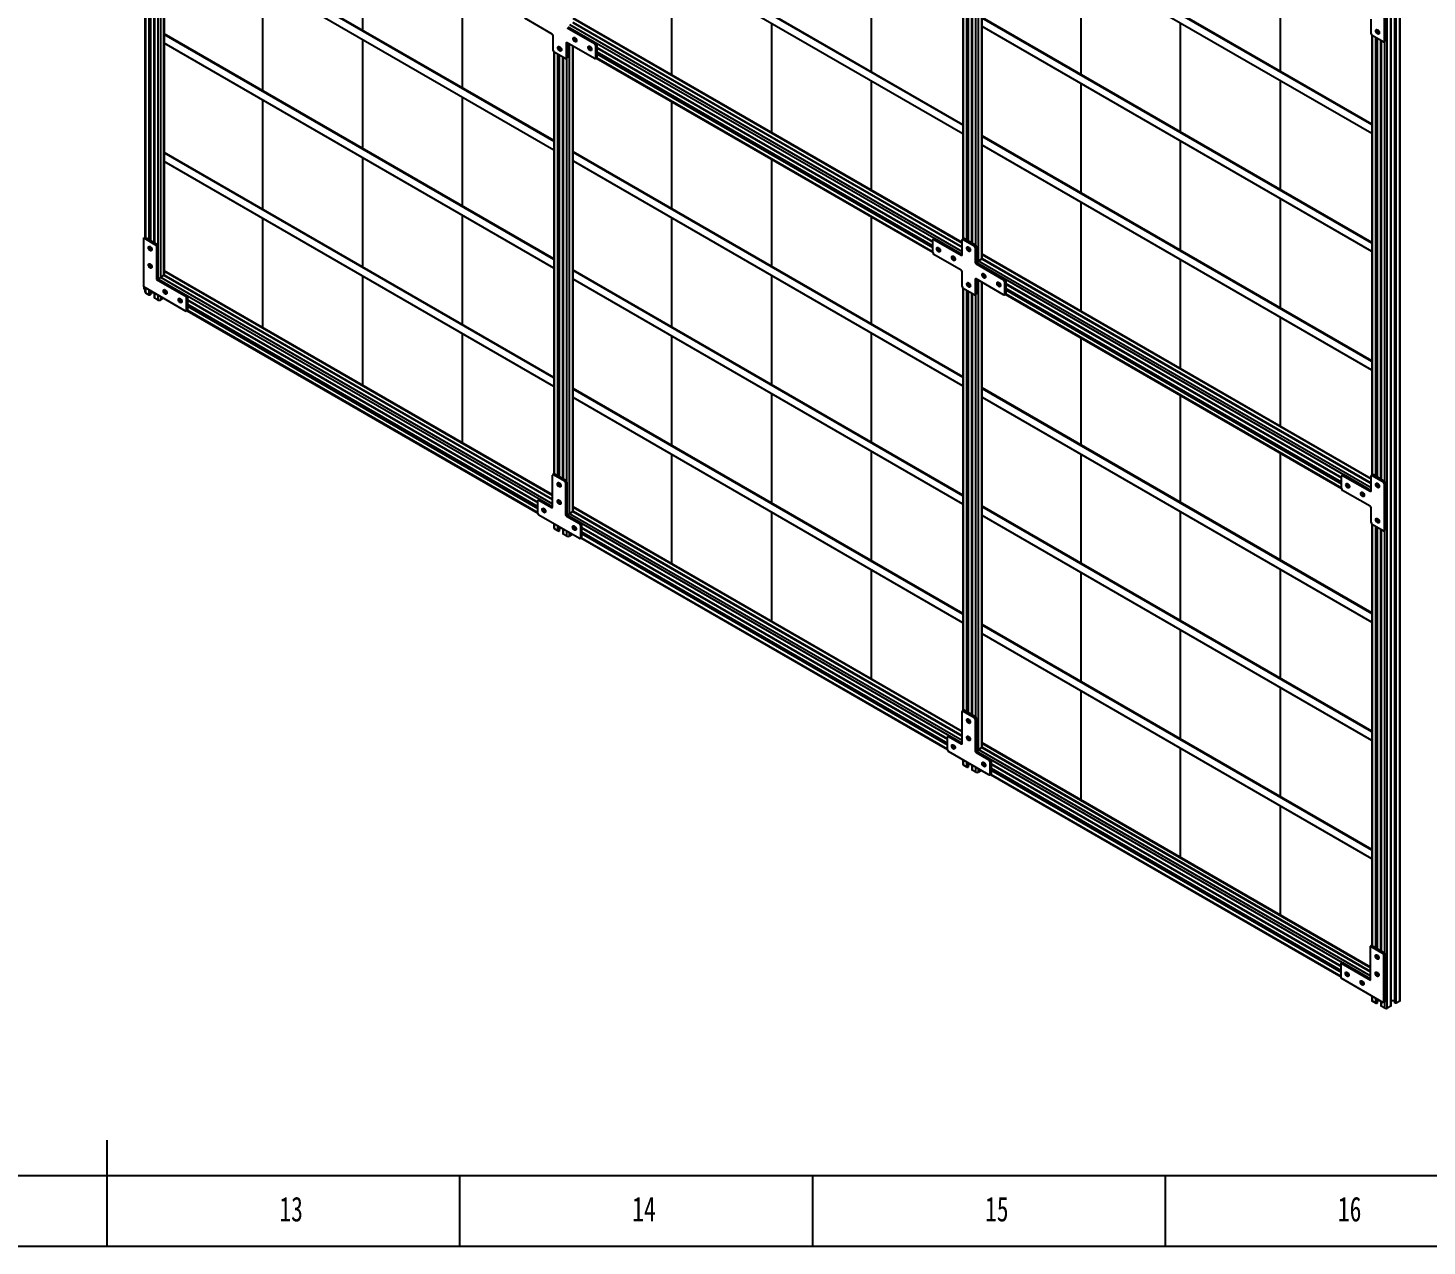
# Model space of a CAD drawing. Header units: millimetres. Extents: x 0 to 1189, y 0 to 841.
# Drawn here: x 590.8 to 789.1, y 0 to 172.6 of the extents above; entities that cross this region are included whole.
import ezdxf

# ---------------------------------------------------------------- set-up
doc = ezdxf.new("R2010")
doc.units = ezdxf.units.MM
doc.layers.add('10', color=7, linetype='Continuous')
doc.layers.add('5', color=7, linetype='Continuous')
doc.styles.add('SLDTEXTSTYLE5', font='TXT', dxfattribs={"width": 0.7})

msp = doc.modelspace()

# ---------------------------------------------------------------- linework, layer by layer
at = {"color": 7, "linetype": 'Continuous', "lineweight": 25}
for p, q in [((783.426, 33.6841), (783.426, 242.2286)), ((783.9281, 33.9739), (783.9281, 242.5184)), ((783.9339, 33.9821), (783.9339, 242.5218)), ((783.9551, 34.0596), (783.9551, 242.5341)), ((784.6918, 34.4148), (784.6918, 242.9593)), ((785.1938, 34.7046), (785.1938, 243.2491)), ((785.267, 34.8067), (785.267, 243.3097)), ((783.9795, 34.7547), (783.9795, 240.5617)), ((784.4726, 34.4352), (784.4726, 240.7914)), ((723.277, 205.0882), (723.277, 142.6876)), ((724.0715, 142.4173), (724.0715, 204.6296)), ((724.5645, 142.1327), (724.5645, 204.3449)), ((724.5889, 204.3309), (724.5889, 142.1186)), ((724.6101, 204.3186), (724.6101, 142.1064)), ((725.9795, 139.9084), (725.9795, 205.9369)), ((726.0007, 139.8976), (726.0007, 205.9247)), ((607.3681, 202.6582), (607.3681, 142.9438)), ((610.0705, 137.5622), (610.0705, 203.5009)), ((610.0917, 137.5514), (610.0917, 203.4887)), ((608.1625, 202.1936), (608.1625, 142.4881)), ((608.6556, 201.9089), (608.6556, 142.2034)), ((608.6799, 201.8949), (608.6799, 142.1894)), ((608.7012, 201.8826), (608.7012, 142.1771)), ((723.277, 158.8963), (668.0462, 190.7804)), ((723.277, 158.8147), (668.0462, 190.6987)), ((781.2315, 158.9834), (726.0007, 190.8675)), ((726.0007, 190.7858), (781.2315, 158.9018)), ((665.3225, 156.6372), (610.0917, 188.5213)), ((610.0917, 188.4396), (665.3225, 156.5556)), ((723.277, 157.5899), (668.0462, 189.4739)), ((726.0007, 189.561), (781.2315, 157.6769)), ((610.0917, 187.2148), (665.3225, 155.3308)), ((638.2146, 187.4549), (638.2146, 172.2863)), ((682.0269, 165.9377), (682.0269, 181.403)), ((710.3112, 166.3813), (710.3112, 181.8466)), ((739.9814, 181.4901), (739.9814, 166.0248)), ((768.2657, 181.637), (768.2657, 166.4684)), ((624.0724, 163.6786), (624.0724, 179.1439)), ((652.3567, 164.1222), (652.3567, 179.2908)), ((782.9664, 177.3177), (782.9664, 170.7037)), ((783.1432, 177.4198), (783.1432, 170.8058)), ((665.0846, 171.7338), (661.1956, 173.9789)), ((667.206, 172.6322), (671.095, 170.387)), ((667.3403, 172.7669), (723.1735, 140.5351)), ((667.3827, 172.7342), (671.2718, 170.4891)), ((723.1805, 141.5256), (668.0291, 173.3639)), ((723.1805, 142.1803), (668.0462, 174.0086)), ((723.1805, 142.0986), (668.0462, 173.927)), ((723.1805, 141.5501), (668.1069, 173.3435)), ((696.1691, 173.2389), (696.1691, 157.7736)), ((781.2315, 142.2116), (726.0007, 174.0957)), ((781.2315, 142.13), (726.0007, 174.0141)), ((781.2315, 140.9052), (726.0007, 172.7893)), ((754.1235, 157.8607), (754.1235, 173.326)), ((781.1279, 171.7651), (781.1279, 173.8473)), ((665.3225, 139.8655), (610.0917, 171.7495)), ((665.3225, 139.7838), (610.0917, 171.6679)), ((638.2146, 170.9799), (638.2146, 155.5146)), ((665.2261, 169.4066), (665.2261, 171.4888)), ((671.095, 168.264), (667.206, 170.5092)), ((668.2624, 171.026), (668.5429, 170.8641)), ((781.2315, 171.5479), (781.2315, 109.2475)), ((782.825, 170.6221), (781.2694, 171.5201)), ((781.98, 172.2938), (781.9874, 172.3586)), ((782.026, 172.1027), (782.026, 172.3438)), ((782.026, 108.9691), (782.026, 171.0833)), ((782.519, 108.6844), (782.519, 170.7987)), ((782.5434, 170.7847), (782.5434, 108.6704)), ((782.5646, 170.7724), (782.5646, 108.6581)), ((782.925, 170.6122), (783.1018, 170.7142)), ((782.9664, 170.7037), (783.1432, 170.8058)), ((665.3225, 138.559), (610.0917, 170.4431)), ((665.3225, 169.1961), (665.3225, 109.3917)), ((666.9231, 168.2636), (665.3675, 169.1617)), ((666.117, 169.7121), (666.117, 169.9519)), ((666.117, 109.0317), (666.117, 168.729)), ((667.0645, 170.4275), (667.0645, 168.3453)), ((667.2413, 170.4887), (667.2413, 168.4474)), ((668.025, 104.1058), (668.025, 170.0363)), ((668.0462, 104.095), (668.0462, 170.0241)), ((670.3838, 169.8014), (670.6642, 169.6395)), ((671.095, 170.387), (671.2718, 170.4891)), ((671.4132, 170.2441), (671.2365, 170.1421)), ((671.2365, 170.1421), (671.2365, 168.3457)), ((671.4132, 170.2441), (671.4132, 168.4478)), ((671.4132, 169.8291), (719.0086, 142.3529)), ((671.4132, 169.8046), (719.0086, 142.3284)), ((671.4132, 169.7764), (719.0086, 142.3002)), ((671.4132, 169.2071), (719.0086, 141.7309)), ((666.6101, 108.747), (666.6101, 168.4444)), ((666.6344, 168.4303), (666.6344, 108.733)), ((666.6556, 168.4181), (666.6556, 108.7207)), ((667.0231, 168.2537), (667.1999, 168.3558)), ((667.0645, 168.3453), (667.2413, 168.4474)), ((671.195, 168.2541), (671.3718, 168.3562)), ((671.2365, 168.3457), (671.4132, 168.4478)), ((671.3349, 168.3349), (719.0086, 140.8135)), ((710.3112, 149.6096), (710.3112, 165.0749)), ((739.9814, 164.7184), (739.9814, 149.2531)), ((768.2657, 165.162), (768.2657, 149.6967)), ((652.3567, 147.3505), (652.3567, 162.8158)), ((624.0724, 146.9069), (624.0724, 162.3722)), ((682.0269, 146.994), (682.0269, 162.1626)), ((781.2315, 125.4399), (726.0007, 157.324)), ((781.2315, 125.3583), (726.0007, 157.2423)), ((665.3225, 123.0937), (610.0917, 154.9778)), ((665.3225, 123.0121), (610.0917, 154.8961)), ((723.277, 123.1808), (668.0462, 155.0649)), ((668.0462, 154.9832), (723.277, 123.0992)), ((781.2315, 124.1334), (726.0007, 156.0175)), ((754.1235, 141.089), (754.1235, 156.5543)), ((665.3225, 121.7873), (610.0917, 153.6713)), ((638.2146, 154.2081), (638.2146, 138.7428)), ((668.0462, 153.7584), (723.277, 121.8744)), ((696.1691, 153.9985), (696.1691, 138.8299)), ((739.9814, 147.9466), (739.9814, 132.4813)), ((768.2657, 148.3902), (768.2657, 132.9249)), ((624.0724, 130.1351), (624.0724, 145.6004)), ((652.3567, 130.5787), (652.3567, 146.044)), ((682.0269, 130.2222), (682.0269, 145.6875)), ((710.3112, 130.6658), (710.3112, 145.8344)), ((607.3706, 142.9453), (607.1938, 142.8432)), ((607.1938, 135.9026), (607.1938, 142.8432)), ((607.1938, 142.8432), (609.0323, 141.7819)), ((607.3706, 142.9453), (609.2091, 141.8839)), ((719.2268, 142.7574), (719.05, 142.6554)), ((719.3268, 142.7475), (719.15, 142.6455)), ((719.3268, 142.7475), (723.1805, 140.5228)), ((723.3987, 142.7578), (723.222, 142.6558)), ((723.4987, 142.7479), (723.322, 142.6459)), ((723.4987, 142.7479), (725.0544, 141.8499)), ((608.1625, 141.58), (608.1625, 141.2679)), ((609.2091, 141.8839), (609.0323, 141.7819)), ((609.0323, 141.7819), (609.0323, 136.9643)), ((609.2091, 141.8839), (609.2091, 137.0663)), ((719.0086, 140.7674), (719.0086, 142.5638)), ((719.15, 142.6455), (723.0391, 140.4004)), ((719.7511, 141.4411), (719.7591, 141.5088)), ((719.7822, 141.2843), (720.0627, 141.1224)), ((723.1805, 140.482), (723.1805, 142.5642)), ((723.322, 142.6459), (724.8776, 141.7478)), ((724.0715, 141.3183), (724.0715, 141.5581)), ((724.8776, 141.7478), (725.0544, 141.8499)), ((725.1958, 141.6049), (725.019, 141.5029)), ((725.019, 141.5029), (725.019, 139.4207)), ((725.1958, 141.6049), (725.1958, 139.5228)), ((608.1625, 139.1303), (608.1625, 138.8183)), ((723.0391, 138.2774), (719.15, 140.5225)), ((721.8724, 140.2165), (721.8805, 140.2842)), ((721.9036, 140.0597), (722.184, 139.8978)), ((723.1735, 140.5269), (723.1735, 140.5351)), ((725.019, 139.4207), (725.1958, 139.5228)), ((725.3372, 139.2778), (725.1604, 139.1758)), ((725.1604, 139.1758), (729.0495, 136.9306)), ((725.2948, 139.3105), (781.1279, 107.0787)), ((725.2948, 139.3098), (725.2948, 139.3105)), ((725.3372, 139.2778), (729.2263, 137.0327)), ((725.4716, 139.6167), (725.9736, 139.9065)), ((781.1279, 108.0733), (725.9836, 139.9075)), ((781.1279, 108.7279), (726.0007, 140.5522)), ((781.1279, 108.6463), (726.0007, 140.4706)), ((726.036, 139.8772), (726.0514, 139.8861)), ((781.1279, 108.0978), (726.0614, 139.8871)), ((754.1235, 124.3172), (754.1235, 139.7825)), ((609.2091, 137.0663), (609.0323, 136.9643)), ((609.0323, 136.9643), (613.2042, 134.5559)), ((609.2091, 137.0663), (613.381, 134.6579)), ((609.5626, 137.2705), (610.0647, 137.5603)), ((665.1483, 105.768), (610.0747, 137.5613)), ((665.1483, 106.4226), (610.0917, 138.206)), ((665.1483, 106.3409), (610.0917, 138.1244)), ((610.1271, 137.531), (610.1424, 137.5399)), ((665.1483, 105.7924), (610.1524, 137.5409)), ((638.2146, 137.4364), (638.2146, 121.9711)), ((723.277, 106.4091), (668.0462, 138.2931)), ((723.277, 106.3274), (668.0462, 138.2115)), ((723.277, 105.1026), (668.0462, 136.9867)), ((696.1691, 137.5235), (696.1691, 122.0582)), ((723.1805, 135.9502), (723.1805, 138.0324)), ((725.019, 136.9711), (725.019, 134.8889)), ((729.0495, 134.8076), (725.1604, 137.0528)), ((725.1958, 137.0323), (725.1958, 134.991)), ((726.2169, 137.5696), (726.4974, 137.4077)), ((729.0495, 136.9306), (729.2263, 137.0327)), ((613.2042, 132.4329), (607.1938, 135.9026)), ((607.2645, 135.6004), (607.2645, 135.8618)), ((607.2645, 135.6004), (607.3681, 135.5407)), ((607.3681, 135.802), (607.3681, 135.1759)), ((607.4413, 135.0738), (607.9433, 134.784)), ((608.1625, 135.3434), (608.1625, 134.8044)), ((608.1625, 135.1239), (608.5427, 135.1239)), ((608.6799, 135.0447), (608.6799, 134.4289)), ((608.7012, 135.0324), (608.7012, 134.3513)), ((610.203, 135.284), (610.4733, 135.128)), ((723.277, 135.7397), (723.277, 75.8537)), ((724.8776, 134.8072), (723.322, 135.7053)), ((724.0715, 136.2557), (724.0715, 136.4955)), ((724.0715, 75.5753), (724.0715, 135.2726)), ((724.5645, 75.2906), (724.5645, 134.988)), ((724.5889, 134.9739), (724.5889, 75.2766)), ((724.6101, 134.9617), (724.6101, 75.2643)), ((724.9776, 134.7973), (725.1544, 134.8994)), ((725.019, 134.8889), (725.1958, 134.991)), ((725.9795, 70.6494), (725.9795, 136.5799)), ((726.0007, 70.6386), (726.0007, 136.5677)), ((728.3382, 136.345), (728.6187, 136.1831)), ((729.1495, 134.7977), (729.3263, 134.8998)), ((729.3677, 136.7877), (729.1909, 136.6857)), ((729.1909, 136.6857), (729.1909, 134.8893)), ((729.1909, 134.8893), (729.3677, 134.9914)), ((729.2894, 134.8785), (776.956, 107.3612)), ((729.3677, 136.7877), (729.3677, 134.9914)), ((729.3677, 136.3727), (776.956, 108.9006)), ((729.3677, 136.3482), (776.956, 108.8761)), ((729.3677, 136.32), (776.956, 108.8478)), ((729.3677, 135.7507), (776.956, 108.2786)), ((607.9716, 134.784), (607.9999, 134.8003)), ((608.0282, 134.8003), (608.0777, 134.7717)), ((608.106, 134.7717), (608.1625, 134.8044)), ((608.6858, 134.4207), (608.7012, 134.4118)), ((608.707, 134.3431), (609.2091, 134.0533)), ((609.5626, 134.0533), (609.9799, 134.2942)), ((612.3244, 134.0594), (612.5946, 133.9034)), ((613.381, 134.6579), (613.2042, 134.5559)), ((613.2042, 134.5559), (613.2042, 132.4329)), ((613.381, 134.6579), (613.381, 132.5349)), ((613.381, 134.0714), (663.0623, 105.391)), ((613.381, 134.0469), (663.0623, 105.3665)), ((613.381, 134.0187), (663.0623, 105.3383)), ((613.381, 133.4494), (663.0623, 104.769)), ((613.381, 132.5349), (613.2042, 132.4329)), ((613.3785, 132.5335), (663.0623, 103.8516)), ((768.2657, 131.6185), (768.2657, 116.1532)), ((652.3567, 113.807), (652.3567, 129.2723)), ((682.0269, 113.4505), (682.0269, 128.9158)), ((710.3112, 113.8941), (710.3112, 129.3594)), ((739.9814, 128.7062), (739.9814, 113.5376)), ((723.277, 89.6373), (668.0462, 121.5214)), ((723.277, 89.5557), (668.0462, 121.4397)), ((781.2315, 89.7244), (726.0007, 121.6085)), ((726.0007, 121.5268), (781.2315, 89.6428)), ((723.277, 88.3309), (668.0462, 120.2149)), ((696.1691, 120.7517), (696.1691, 105.2864)), ((726.0007, 120.302), (781.2315, 88.418)), ((754.1235, 105.3735), (754.1235, 120.5421)), ((682.0269, 96.6787), (682.0269, 112.144)), ((710.3112, 97.1223), (710.3112, 112.5876)), ((739.9814, 112.2311), (739.9814, 96.7658)), ((768.2657, 112.378), (768.2657, 97.2094)), ((665.1483, 104.7325), (665.1483, 109.2235)), ((665.3665, 109.4171), (665.1897, 109.3151)), ((665.4665, 109.4072), (665.2897, 109.3052)), ((665.2897, 109.3052), (666.8453, 108.4071)), ((665.4665, 109.4072), (667.0221, 108.5092)), ((776.956, 107.3233), (776.956, 109.1197)), ((777.1742, 109.3133), (776.9974, 109.2112)), ((777.2742, 109.3034), (777.0974, 109.2013)), ((777.0974, 109.2013), (780.9865, 106.9562)), ((777.2742, 109.3034), (781.1279, 107.0787)), ((781.1279, 107.0379), (781.1279, 109.1201)), ((781.3461, 109.3137), (781.1694, 109.2116)), ((781.4461, 109.3038), (781.2694, 109.2017)), ((781.2694, 109.2017), (782.825, 108.3037)), ((781.4461, 109.3038), (783.0018, 108.4057)), ((666.117, 107.8115), (666.117, 108.1236)), ((666.8453, 108.4071), (667.0221, 108.5092)), ((667.1635, 108.2642), (666.9868, 108.1622)), ((666.9868, 108.1622), (666.9868, 103.6712)), ((667.1635, 108.2642), (667.1635, 103.7732)), ((780.9865, 104.8332), (777.0974, 107.0783)), ((777.7374, 107.9745), (777.7448, 108.0392)), ((777.7732, 107.8068), (778.0434, 107.6508)), ((781.98, 108.0157), (781.9874, 108.0805)), ((782.026, 107.8246), (782.026, 108.0657)), ((782.825, 108.3037), (783.0018, 108.4057)), ((783.1432, 108.1608), (782.9664, 108.0587)), ((782.9664, 108.0587), (782.9664, 101.4448)), ((783.1432, 108.1608), (783.1432, 101.5468)), ((663.0623, 103.8137), (663.0623, 105.6101)), ((663.2805, 105.8037), (663.1037, 105.7017)), ((663.3805, 105.7938), (663.2037, 105.6918)), ((663.2037, 105.6918), (665.0069, 104.6509)), ((663.3805, 105.7938), (665.1483, 104.7733)), ((666.117, 105.3619), (666.117, 105.6739)), ((779.8587, 106.7499), (779.8661, 106.8146)), ((779.8945, 106.5822), (780.1647, 106.4262)), ((668.9313, 100.2623), (663.2037, 103.5688)), ((663.8795, 104.2973), (664.1497, 104.1413)), ((666.9868, 103.6712), (667.1635, 103.7732)), ((667.305, 103.5283), (667.1282, 103.4262)), ((667.1282, 103.4262), (668.9313, 102.3853)), ((667.305, 103.5283), (669.1081, 102.4874)), ((667.3403, 103.5079), (723.1735, 71.2761)), ((667.5171, 103.8141), (668.0191, 104.1039)), ((723.1735, 72.2707), (668.0291, 104.1049)), ((723.1735, 72.9253), (668.0462, 104.7496)), ((723.1735, 72.8437), (668.0462, 104.668)), ((668.0816, 104.0746), (668.0969, 104.0835)), ((723.1735, 72.2952), (668.1069, 104.0845)), ((696.1691, 103.98), (696.1691, 88.5147)), ((781.2315, 72.9527), (726.0007, 104.8367)), ((781.2315, 72.871), (726.0007, 104.7551)), ((781.2315, 71.6462), (726.0007, 103.5303)), ((754.1235, 88.6017), (754.1235, 104.067)), ((781.1279, 102.5061), (781.1279, 104.5883)), ((781.98, 103.0348), (781.9874, 103.0996)), ((665.3225, 102.3456), (665.3225, 101.7195)), ((665.8978, 101.3276), (665.3958, 101.6174)), ((665.9544, 101.3439), (665.9261, 101.3276)), ((666.0322, 101.3153), (665.9827, 101.3439)), ((666.117, 101.348), (666.0604, 101.3153)), ((666.117, 101.348), (666.117, 101.887)), ((666.4972, 101.6675), (666.117, 101.6675)), ((666.6344, 101.5883), (666.6344, 100.9724)), ((666.6556, 101.576), (666.6556, 100.8949)), ((668.1929, 101.8072), (668.4631, 101.6512)), ((668.9313, 102.3853), (669.1081, 102.4874)), ((669.2495, 102.2424), (669.0727, 102.1404)), ((669.0727, 102.1404), (669.0727, 100.344)), ((669.2495, 102.2424), (669.2495, 100.446)), ((669.2495, 101.8192), (721.0875, 71.8938)), ((669.2495, 101.7947), (721.0875, 71.8693)), ((669.2495, 101.7665), (721.0875, 71.841)), ((669.2495, 101.1972), (721.0875, 71.2718)), ((781.2315, 102.289), (781.2315, 42.5746)), ((782.825, 101.3631), (781.2694, 102.2611)), ((782.026, 102.8437), (782.026, 103.0848)), ((782.026, 42.1189), (782.026, 101.8244)), ((782.519, 41.8342), (782.519, 101.5397)), ((782.5434, 101.5257), (782.5434, 41.8202)), ((782.5646, 101.5134), (782.5646, 41.8079)), ((782.925, 101.3532), (783.1018, 101.4552)), ((782.9664, 101.4448), (783.1432, 101.5468)), ((666.6556, 100.9554), (666.6403, 100.9643)), ((667.1635, 100.5969), (666.6615, 100.8867)), ((667.9344, 100.8378), (667.5171, 100.5969)), ((669.0313, 100.2524), (669.2081, 100.3545)), ((669.0727, 100.344), (669.2495, 100.446)), ((669.1641, 100.3291), (721.0875, 70.3544)), ((710.3112, 80.3506), (710.3112, 95.8159)), ((739.9814, 95.4594), (739.9814, 79.9941)), ((768.2657, 95.903), (768.2657, 80.4377)), ((781.2315, 56.1809), (726.0007, 88.065)), ((781.2315, 56.0993), (726.0007, 87.9833)), ((754.1235, 71.83), (754.1235, 87.2953)), ((781.2315, 54.8745), (726.0007, 86.7585)), ((739.9814, 78.6876), (739.9814, 63.2223)), ((768.2657, 79.1312), (768.2657, 63.6659)), ((723.1735, 71.2353), (723.1735, 75.7263)), ((723.3917, 75.9199), (723.2149, 75.8178)), ((723.4917, 75.91), (723.3149, 75.8079)), ((723.3149, 75.8079), (724.8705, 74.9099)), ((723.4917, 75.91), (725.0473, 75.0119)), ((724.0715, 74.4308), (724.0715, 74.672)), ((724.8705, 74.9099), (725.0473, 75.0119)), ((725.1887, 74.767), (725.0119, 74.6649)), ((725.0119, 74.6649), (725.0119, 70.174)), ((725.1887, 74.767), (725.1887, 70.276)), ((721.0875, 70.3165), (721.0875, 72.1129)), ((721.3057, 72.3065), (721.1289, 72.2045)), ((721.4057, 72.2966), (721.2289, 72.1945)), ((721.2289, 72.1945), (723.032, 71.1536)), ((721.4057, 72.2966), (723.1735, 71.2761)), ((724.0715, 71.9812), (724.0715, 72.2223)), ((726.9565, 66.7651), (721.2289, 70.0715)), ((721.9047, 70.8), (722.1749, 70.644)), ((725.0119, 70.174), (725.1887, 70.276)), ((725.3301, 70.0311), (725.1534, 69.929)), ((725.1534, 69.929), (726.9565, 68.8881)), ((725.3301, 70.0311), (727.1333, 68.9901)), ((725.4716, 70.3577), (725.9736, 70.6475)), ((781.0572, 38.8552), (725.9836, 70.6485)), ((781.0572, 39.5098), (726.0007, 71.2932)), ((781.0572, 39.4281), (726.0007, 71.2116)), ((726.036, 70.6182), (726.0514, 70.6271)), ((781.0572, 38.8796), (726.0614, 70.6281)), ((754.1235, 55.0583), (754.1235, 70.5235)), ((723.277, 68.8892), (723.277, 68.2631)), ((723.8523, 67.8712), (723.3502, 68.161)), ((723.9089, 67.8875), (723.8806, 67.8712)), ((723.9866, 67.8589), (723.9371, 67.8875)), ((724.0715, 67.8916), (724.0149, 67.8589)), ((724.0715, 67.8916), (724.0715, 68.4306)), ((724.4517, 68.2111), (724.0715, 68.2111)), ((724.5889, 68.1319), (724.5889, 67.516)), ((724.6101, 67.499), (724.5947, 67.5079)), ((724.6101, 68.1196), (724.6101, 67.4385)), ((725.118, 67.1405), (724.616, 67.4303)), ((726.2181, 68.31), (726.4883, 68.154)), ((726.9565, 68.8881), (727.1333, 68.9901)), ((727.2747, 68.7452), (727.0979, 68.6431)), ((727.0979, 68.6431), (727.0979, 66.8468)), ((727.2747, 68.7452), (727.2747, 66.9488)), ((727.2747, 68.322), (776.8853, 39.6824)), ((727.2747, 68.2975), (776.8853, 39.6579)), ((727.2747, 68.2693), (776.8853, 39.6297)), ((727.2747, 67.7), (776.8853, 39.0604)), ((725.8889, 67.3814), (725.4716, 67.1405)), ((727.0565, 66.7552), (727.2333, 66.8572)), ((727.0979, 66.8468), (727.2747, 66.9488)), ((727.1893, 66.8319), (776.8853, 38.143)), ((768.2657, 62.3595), (768.2657, 46.8942)), ((781.234, 42.576), (781.0572, 42.474)), ((781.0572, 37.6564), (781.0572, 42.474)), ((781.0572, 42.474), (782.8957, 41.4127)), ((781.234, 42.576), (783.0725, 41.5147)), ((777.0621, 40.1669), (776.8853, 40.0648)), ((776.8853, 37.9418), (776.8853, 40.0648)), ((776.8853, 40.0648), (781.0572, 37.6564)), ((777.0621, 40.1669), (781.0572, 37.8605)), ((782.026, 40.8987), (782.026, 41.2108)), ((783.0725, 41.5147), (782.8957, 41.4127)), ((782.8957, 41.4127), (782.8957, 34.4721)), ((783.0725, 41.5147), (783.0725, 34.5741)), ((782.8957, 34.4721), (776.8853, 37.9418)), ((777.7025, 38.5886), (777.9727, 38.4327)), ((782.026, 38.4491), (782.026, 38.7611)), ((779.8238, 37.364), (780.094, 37.208)), ((781.2315, 35.4328), (781.2315, 34.8067)), ((781.8068, 34.4148), (781.3047, 34.7046)), ((781.8633, 34.4311), (781.835, 34.4148)), ((781.9411, 34.4025), (781.8916, 34.4311)), ((782.026, 34.4352), (781.9694, 34.4025)), ((782.026, 34.4352), (782.026, 34.9742)), ((782.4061, 34.7547), (782.026, 34.7547)), ((782.5434, 34.6755), (782.5434, 34.0596)), ((782.5646, 34.0426), (782.5492, 34.0515)), ((782.5646, 34.6632), (782.5646, 33.9821)), ((783.0725, 33.6841), (782.5704, 33.9739)), ((783.0725, 34.5741), (782.8957, 34.4721)), ((783.9281, 33.9739), (783.426, 33.6841)), ((783.9493, 34.0515), (783.9339, 34.0426)), ((783.9795, 34.7547), (783.9551, 34.7406)), ((784.4726, 34.7547), (783.9795, 34.7547)), ((784.5291, 34.4025), (784.4726, 34.4352)), ((784.6069, 34.4311), (784.5574, 34.4025)), ((784.6635, 34.4148), (784.6352, 34.4311)), ((785.1938, 34.7046), (784.6918, 34.4148))]:
    msp.add_line(p, q, dxfattribs=at)
at = {"color": 8, "linetype": 'Continuous', "lineweight": 25}
for p, q in [((783.9493, 34.0515), (783.9493, 242.5307)), ((784.6069, 34.4311), (784.6069, 242.9103)), ((784.6352, 34.4311), (784.6352, 242.9266)), ((784.6635, 34.4148), (784.6635, 242.943)), ((784.5291, 34.4025), (784.5291, 240.8241)), ((784.5574, 34.4025), (784.5574, 240.8404)), ((725.118, 141.7957), (725.118, 206.4342)), ((725.4716, 139.6167), (725.4716, 206.2301)), ((723.3502, 142.7298), (723.3502, 205.0459)), ((723.8523, 142.5438), (723.8523, 204.7561)), ((723.8806, 142.5275), (723.8806, 204.7398)), ((723.9089, 142.5112), (723.9089, 204.7235)), ((723.9371, 142.4949), (723.9371, 204.7071)), ((723.9866, 142.4663), (723.9866, 204.6786)), ((724.0149, 142.4499), (724.0149, 204.6622)), ((724.5947, 142.1152), (724.5947, 204.3275)), ((724.616, 142.103), (724.616, 204.3153)), ((725.9736, 139.9065), (725.9736, 205.9403)), ((725.9948, 139.901), (725.9948, 205.9281)), ((607.4413, 202.6099), (607.4413, 142.9044)), ((607.9433, 202.3201), (607.9433, 142.6146)), ((607.9716, 202.3038), (607.9716, 142.5983)), ((607.9999, 202.2875), (607.9999, 142.582)), ((608.0282, 202.2711), (608.0282, 142.5656)), ((608.0777, 202.2426), (608.0777, 142.5371)), ((608.106, 202.2262), (608.106, 142.5207)), ((609.5626, 203.7941), (609.5626, 137.2705)), ((610.0647, 203.5043), (610.0647, 137.5603)), ((610.0859, 203.492), (610.0859, 137.5548)), ((608.6858, 201.8915), (608.6858, 142.186)), ((608.707, 201.8793), (608.707, 142.1738)), ((609.2091, 201.8075), (609.2091, 137.0663)), ((667.5171, 173.0731), (723.1805, 140.9392)), ((668.0191, 173.3629), (723.1805, 141.5189)), ((668.0969, 173.3425), (723.1805, 141.5434)), ((667.206, 170.5091), (667.0645, 170.4275)), ((668.3056, 170.9358), (668.5495, 170.795)), ((668.3402, 170.8832), (668.5478, 170.7633)), ((781.3047, 109.2898), (781.3047, 171.4997)), ((781.8068, 109.0956), (781.8068, 171.2099)), ((781.835, 109.0793), (781.835, 171.1936)), ((781.8633, 109.0629), (781.8633, 171.1772)), ((781.8916, 109.0466), (781.8916, 171.1609)), ((781.9411, 109.018), (781.9411, 171.1323)), ((781.9694, 109.0017), (781.9694, 171.116)), ((782.5492, 108.667), (782.5492, 170.7813)), ((782.5704, 108.6547), (782.5704, 170.769)), ((783.0725, 108.343), (783.0725, 170.6973)), ((665.3958, 109.4262), (665.3958, 169.1454)), ((665.8978, 109.1582), (665.8978, 168.8555)), ((665.9261, 109.1419), (665.9261, 168.8392)), ((665.9544, 109.1256), (665.9544, 168.8229)), ((665.9827, 109.1092), (665.9827, 168.8066)), ((666.0322, 109.0807), (666.0322, 168.778)), ((666.0604, 109.0643), (666.0604, 168.7617)), ((667.5171, 103.8141), (667.5171, 170.3295)), ((668.0191, 104.1039), (668.0191, 170.0397)), ((668.0403, 104.0984), (668.0403, 170.0275)), ((670.4269, 169.7112), (670.6708, 169.5704)), ((670.4615, 169.6586), (670.6692, 169.5387)), ((671.4132, 169.8359), (719.0086, 142.3597)), ((671.4132, 169.8114), (719.0086, 142.3352)), ((671.4132, 169.1418), (719.0086, 141.6656)), ((671.4132, 169.1091), (719.0086, 141.6329)), ((671.4132, 169.052), (719.0086, 141.5758)), ((671.4132, 169.0193), (719.0086, 141.5431)), ((671.4132, 168.9867), (719.0086, 141.5105)), ((671.4132, 168.954), (719.0086, 141.4778)), ((666.6403, 108.7296), (666.6403, 168.4269)), ((666.6615, 108.7173), (666.6615, 168.4147)), ((667.1635, 103.7732), (667.1635, 168.3348)), ((671.3981, 168.383), (719.0086, 140.8981)), ((608.0777, 141.6318), (608.0777, 141.4181)), ((608.106, 141.6184), (608.106, 141.3557)), ((719.8254, 141.1941), (720.0693, 141.0533)), ((719.86, 141.1414), (720.0676, 141.0216)), ((608.0777, 139.1822), (608.0777, 138.9685)), ((608.106, 139.1687), (608.106, 138.9061)), ((721.9467, 139.9695), (722.1906, 139.8287)), ((721.9813, 139.9168), (722.189, 139.7969)), ((723.0391, 140.4004), (723.1805, 140.482)), ((725.4716, 139.6167), (781.1279, 107.4869)), ((725.9736, 139.9065), (781.1279, 108.0666)), ((726.0514, 139.8861), (781.1279, 108.091)), ((609.3858, 136.9643), (665.1483, 104.7733)), ((609.5626, 137.2705), (665.1483, 105.1816)), ((610.0647, 137.5603), (665.1483, 105.7612)), ((610.1424, 137.5399), (665.1483, 105.7857)), ((725.1605, 137.0527), (725.019, 136.9711)), ((725.4716, 70.3577), (725.4716, 136.8731)), ((726.26, 137.4794), (726.5039, 137.3386)), ((726.2947, 137.4268), (726.5023, 137.3069)), ((607.4413, 135.7597), (607.4413, 135.0738)), ((607.9433, 135.4699), (607.9433, 134.784)), ((607.9716, 135.4536), (607.9716, 134.784)), ((607.9999, 135.4373), (607.9999, 134.8003)), ((608.0282, 135.4209), (608.0282, 134.8003)), ((608.0777, 135.3924), (608.0777, 134.7717)), ((608.106, 135.376), (608.106, 134.7717)), ((608.6858, 135.0413), (608.6858, 134.4207)), ((608.707, 135.0291), (608.707, 134.3431)), ((610.2508, 135.1911), (610.4782, 135.0599)), ((610.2907, 135.1355), (610.4757, 135.0286)), ((723.3502, 75.896), (723.3502, 135.689)), ((723.8523, 75.7018), (723.8523, 135.3991)), ((723.8806, 75.6855), (723.8806, 135.3828)), ((723.9089, 75.6691), (723.9089, 135.3665)), ((723.9371, 75.6528), (723.9371, 135.3502)), ((723.9866, 75.6242), (723.9866, 135.3216)), ((724.0149, 75.6079), (724.0149, 135.3053)), ((724.5947, 75.2732), (724.5947, 134.9705)), ((724.616, 75.2609), (724.616, 134.9583)), ((725.118, 74.9492), (725.118, 134.8784)), ((725.9736, 70.6475), (725.9736, 136.5833)), ((725.9948, 70.642), (725.9948, 136.5711)), ((728.3814, 136.2548), (728.6253, 136.114)), ((728.416, 136.2022), (728.6236, 136.0823)), ((729.3526, 134.9266), (776.956, 107.4457)), ((729.3677, 136.3795), (776.956, 108.9073)), ((729.3677, 136.355), (776.956, 108.8828)), ((729.3677, 135.6854), (776.956, 108.2133)), ((729.3677, 135.6527), (776.956, 108.1806)), ((729.3677, 135.5956), (776.956, 108.1234)), ((729.3677, 135.5629), (776.956, 108.0908)), ((729.3677, 135.5303), (776.956, 108.0581)), ((729.3677, 135.4976), (776.956, 108.0255)), ((609.2091, 134.7392), (609.2091, 134.0533)), ((609.5626, 134.5351), (609.5626, 134.0533)), ((612.3721, 133.9665), (612.5995, 133.8352)), ((612.412, 133.9108), (612.5971, 133.804)), ((613.381, 134.0782), (663.0623, 105.3978)), ((613.381, 134.0537), (663.0623, 105.3733)), ((613.381, 133.3841), (663.0623, 104.7037)), ((613.381, 133.3515), (663.0623, 104.671)), ((613.381, 133.2943), (663.0623, 104.6139)), ((613.381, 133.2616), (663.0623, 104.5812)), ((613.381, 133.229), (663.0623, 104.5486)), ((613.381, 133.1963), (663.0623, 104.5159)), ((613.381, 132.6166), (663.0623, 103.9362)), ((666.0322, 107.9617), (666.0322, 108.1754)), ((666.0604, 107.8993), (666.0604, 108.162)), ((777.821, 107.7139), (778.0484, 107.5826)), ((777.8609, 107.6582), (778.0459, 107.5514)), ((666.0322, 105.5121), (666.0322, 105.7258)), ((666.0604, 105.4497), (666.0604, 105.7123)), ((779.9423, 106.4893), (780.1697, 106.358)), ((779.9822, 106.4336), (780.1672, 106.3268)), ((780.9865, 106.9562), (781.1279, 107.0379)), ((663.9273, 104.2044), (664.1547, 104.0731)), ((663.9672, 104.1487), (664.1522, 104.0419)), ((665.0069, 104.6509), (665.1483, 104.7325)), ((667.5171, 103.8141), (723.1735, 71.6843)), ((668.0191, 104.1039), (723.1735, 72.264)), ((668.0969, 104.0835), (723.1735, 72.2885)), ((665.3958, 101.6174), (665.3958, 102.3033)), ((665.8978, 101.3276), (665.8978, 102.0135)), ((665.9261, 101.3276), (665.9261, 101.9972)), ((665.9544, 101.3439), (665.9544, 101.9809)), ((665.9827, 101.3439), (665.9827, 101.9645)), ((666.0322, 101.3153), (666.0322, 101.936)), ((666.0604, 101.3153), (666.0604, 101.9196)), ((666.6403, 100.9643), (666.6403, 101.5849)), ((666.6615, 100.8867), (666.6615, 101.5727)), ((667.1635, 100.5969), (667.1635, 101.2828)), ((668.2406, 101.7143), (668.468, 101.583)), ((668.2805, 101.6586), (668.4656, 101.5518)), ((669.2495, 101.826), (721.0875, 71.9005)), ((669.2495, 101.8015), (721.0875, 71.876)), ((669.2495, 101.1319), (721.0875, 71.2065)), ((781.3047, 42.5352), (781.3047, 102.2407)), ((781.8068, 42.2454), (781.8068, 101.9509)), ((781.835, 42.2291), (781.835, 101.9346)), ((781.8633, 42.2127), (781.8633, 101.9182)), ((781.8916, 42.1964), (781.8916, 101.9019)), ((781.9411, 42.1678), (781.9411, 101.8733)), ((781.9694, 42.1515), (781.9694, 101.857)), ((782.5492, 41.8168), (782.5492, 101.5223)), ((782.5704, 41.8045), (782.5704, 101.51)), ((783.0725, 33.6841), (783.0725, 101.4383)), ((667.5171, 100.5969), (667.5171, 101.0787)), ((669.2306, 100.3753), (721.0875, 70.4389)), ((669.2495, 101.0993), (721.0875, 71.1738)), ((669.2495, 101.0421), (721.0875, 71.1167)), ((669.2495, 101.0094), (721.0875, 71.084)), ((669.2495, 100.9768), (721.0875, 71.0513)), ((669.2495, 100.9441), (721.0875, 71.0187)), ((721.9525, 70.7071), (722.1799, 70.5759)), ((721.9924, 70.6515), (722.1774, 70.5446)), ((723.032, 71.1536), (723.1735, 71.2353)), ((725.3301, 70.0311), (781.0572, 37.8605)), ((725.4716, 70.3577), (781.0572, 38.2687)), ((725.9736, 70.6475), (781.0572, 38.8484)), ((726.0514, 70.6271), (781.0572, 38.8729)), ((723.3502, 68.161), (723.3502, 68.8469)), ((723.8523, 67.8712), (723.8523, 68.5571)), ((723.8806, 67.8712), (723.8806, 68.5408)), ((723.9089, 67.8875), (723.9089, 68.5244)), ((723.9371, 67.8875), (723.9371, 68.5081)), ((723.9866, 67.8589), (723.9866, 68.4795)), ((724.0149, 67.8589), (724.0149, 68.4632)), ((724.5947, 67.5079), (724.5947, 68.1285)), ((724.616, 67.4303), (724.616, 68.1162)), ((725.118, 67.1405), (725.118, 67.8264)), ((725.4716, 67.1405), (725.4716, 67.6223)), ((726.2658, 68.2171), (726.4932, 68.0858)), ((726.3057, 68.1614), (726.4907, 68.0546)), ((727.2747, 68.3288), (776.8853, 39.6892)), ((727.2747, 68.3043), (776.8853, 39.6647)), ((727.2747, 67.6347), (776.8853, 38.9951)), ((727.2747, 67.602), (776.8853, 38.9624)), ((727.2747, 67.5449), (776.8853, 38.9053)), ((727.2747, 67.5122), (776.8853, 38.8726)), ((727.2747, 67.4796), (776.8853, 38.84)), ((727.2747, 67.4469), (776.8853, 38.8073)), ((727.2557, 66.8781), (776.8853, 38.2276)), ((781.9411, 41.0489), (781.9411, 41.2626)), ((781.9694, 40.9865), (781.9694, 41.2492)), ((777.7503, 38.4958), (777.9777, 38.3645)), ((777.7901, 38.4401), (777.9752, 38.3332)), ((781.9411, 38.5993), (781.9411, 38.813)), ((781.9694, 38.5369), (781.9694, 38.7995)), ((779.8716, 37.2711), (780.099, 37.1399)), ((779.9115, 37.2155), (780.0965, 37.1086)), ((781.3047, 34.7046), (781.3047, 35.3905)), ((781.8068, 34.4148), (781.8068, 35.1007)), ((781.835, 34.4148), (781.835, 35.0844)), ((781.8633, 34.4311), (781.8633, 35.068)), ((781.8916, 34.4311), (781.8916, 35.0517)), ((781.9411, 34.4025), (781.9411, 35.0231)), ((781.9694, 34.4025), (781.9694, 35.0068)), ((782.5492, 34.0515), (782.5492, 34.6721)), ((782.5704, 33.9739), (782.5704, 34.6598))]:
    msp.add_line(p, q, dxfattribs=at)
at = {"color": 7, "linetype": 'Continuous', "lineweight": 25, "flags": 128}
for points in [[(668.5495, 170.7951), (668.5361, 170.71), (668.4973, 170.6497), (668.4373, 170.6205), (668.3627, 170.6258), (668.2815, 170.6649), (668.2026, 170.7336), (668.1344, 170.8244), (668.0843, 170.9276), (668.0579, 171.0318), (668.0579, 171.1259), (668.0843, 171.1996), (668.1344, 171.245), (668.2026, 171.2571), (668.2815, 171.2346), (668.3627, 171.1799), (668.4373, 171.0991), (668.4973, 171.0007), (668.5361, 170.8956), (668.5495, 170.7951)], [(781.8032, 172.1918), (781.8164, 172.2756), (781.8547, 172.3351), (781.9137, 172.3638), (781.9873, 172.3586), (782.0673, 172.3201), (782.1452, 172.2524), (782.2124, 172.1628), (782.2617, 172.0612), (782.2878, 171.9584), (782.2878, 171.8657), (782.2617, 171.793), (782.2124, 171.7483), (782.1452, 171.7364), (782.0673, 171.7586), (781.9873, 171.8124), (781.9137, 171.8921), (781.8547, 171.9891), (781.8164, 172.0927), (781.8032, 172.1918)], [(666.3928, 169.5088), (666.3794, 169.4238), (666.3406, 169.3634), (666.2807, 169.3343), (666.2061, 169.3396), (666.1249, 169.3787), (666.0459, 169.4474), (665.9777, 169.5382), (665.9276, 169.6413), (665.9012, 169.7456), (665.9012, 169.8397), (665.9276, 169.9134), (665.9777, 169.9587), (666.0459, 169.9708), (666.1249, 169.9483), (666.2061, 169.8937), (666.2807, 169.8128), (666.3406, 169.7145), (666.3794, 169.6094), (666.3928, 169.5088)], [(670.6708, 169.5705), (670.6574, 169.4854), (670.6186, 169.4251), (670.5587, 169.3959), (670.4841, 169.4012), (670.4029, 169.4403), (670.3239, 169.509), (670.2557, 169.5998), (670.2056, 169.703), (670.1792, 169.8072), (670.1792, 169.9013), (670.2056, 169.975), (670.2557, 170.0204), (670.3239, 170.0324), (670.4029, 170.0099), (670.4841, 169.9553), (670.5587, 169.8744), (670.6186, 169.7761), (670.6574, 169.671), (670.6708, 169.5705)], [(608.357, 141.1919), (608.3438, 141.108), (608.3056, 141.0485), (608.2465, 141.0198), (608.1729, 141.025), (608.0929, 141.0636), (608.0151, 141.1313), (607.9478, 141.2208), (607.8985, 141.3225), (607.8724, 141.4252), (607.8724, 141.518), (607.8985, 141.5906), (607.9478, 141.6353), (608.0151, 141.6472), (608.0929, 141.6251), (608.1729, 141.5712), (608.2465, 141.4915), (608.3056, 141.3946), (608.3438, 141.291), (608.357, 141.1919)], [(719.5743, 141.3391), (719.5877, 141.4241), (719.6265, 141.4845), (719.6864, 141.5136), (719.761, 141.5083), (719.8422, 141.4692), (719.9212, 141.4005), (719.9894, 141.3097), (720.0394, 141.2066), (720.0659, 141.1023), (720.0659, 141.0082), (720.0394, 140.9345), (719.9894, 140.8892), (719.9212, 140.8771), (719.8422, 140.8996), (719.761, 140.9542), (719.6864, 141.0351), (719.6265, 141.1334), (719.5877, 141.2385), (719.5743, 141.3391)], [(724.3473, 141.115), (724.3339, 141.0299), (724.2951, 140.9696), (724.2351, 140.9404), (724.1605, 140.9457), (724.0793, 140.9848), (724.0004, 141.0535), (723.9322, 141.1443), (723.8821, 141.2475), (723.8557, 141.3517), (723.8557, 141.4458), (723.8821, 141.5195), (723.9322, 141.5649), (724.0004, 141.5769), (724.0793, 141.5545), (724.1605, 141.4998), (724.2351, 141.419), (724.2951, 141.3206), (724.3339, 141.2155), (724.3473, 141.115)], [(608.357, 138.7422), (608.3438, 138.6584), (608.3056, 138.5989), (608.2465, 138.5702), (608.1729, 138.5754), (608.0929, 138.614), (608.0151, 138.6817), (607.9478, 138.7712), (607.8985, 138.8729), (607.8724, 138.9756), (607.8724, 139.0683), (607.8985, 139.141), (607.9478, 139.1857), (608.0151, 139.1976), (608.0929, 139.1754), (608.1729, 139.1216), (608.2465, 139.0419), (608.3056, 138.945), (608.3438, 138.8413), (608.357, 138.7422)], [(721.6956, 140.1145), (721.709, 140.1995), (721.7478, 140.2599), (721.8077, 140.289), (721.8823, 140.2837), (721.9635, 140.2446), (722.0425, 140.1759), (722.1107, 140.0851), (722.1608, 139.982), (722.1872, 139.8777), (722.1872, 139.7836), (722.1608, 139.7099), (722.1107, 139.6646), (722.0425, 139.6525), (721.9635, 139.675), (721.8823, 139.7296), (721.8077, 139.8105), (721.7478, 139.9088), (721.709, 140.0139), (721.6956, 140.1145)], [(723.1735, 140.5351), (723.1769, 140.5769), (723.1805, 140.5963)], [(726.5039, 137.3387), (726.4905, 137.2536), (726.4518, 137.1933), (726.3918, 137.1641), (726.3172, 137.1694), (726.236, 137.2085), (726.157, 137.2772), (726.0888, 137.368), (726.0388, 137.4712), (726.0123, 137.5754), (726.0123, 137.6695), (726.0388, 137.7432), (726.0888, 137.7886), (726.157, 137.8007), (726.236, 137.7782), (726.3172, 137.7235), (726.3918, 137.6427), (726.4518, 137.5443), (726.4905, 137.4392), (726.5039, 137.3387)], [(610.4783, 135.068), (610.4651, 134.9842), (610.4269, 134.9247), (610.3678, 134.896), (610.2943, 134.9012), (610.2142, 134.9397), (610.1364, 135.0074), (610.0691, 135.097), (610.0198, 135.1986), (609.9937, 135.3014), (609.9937, 135.3941), (610.0198, 135.4668), (610.0691, 135.5115), (610.1364, 135.5234), (610.2142, 135.5012), (610.2943, 135.4474), (610.3678, 135.3676), (610.4269, 135.2707), (610.4651, 135.1671), (610.4783, 135.068)], [(724.3473, 136.0524), (724.3339, 135.9674), (724.2951, 135.907), (724.2351, 135.8779), (724.1605, 135.8832), (724.0793, 135.9223), (724.0004, 135.991), (723.9322, 136.0818), (723.8821, 136.1849), (723.8557, 136.2892), (723.8557, 136.3832), (723.8821, 136.457), (723.9322, 136.5023), (724.0004, 136.5144), (724.0793, 136.4919), (724.1605, 136.4373), (724.2351, 136.3564), (724.2951, 136.2581), (724.3339, 136.153), (724.3473, 136.0524)], [(728.6253, 136.1141), (728.6118, 136.029), (728.5731, 135.9686), (728.5131, 135.9395), (728.4385, 135.9448), (728.3573, 135.9839), (728.2784, 136.0526), (728.2102, 136.1434), (728.1601, 136.2466), (728.1337, 136.3508), (728.1337, 136.4449), (728.1601, 136.5186), (728.2102, 136.564), (728.2784, 136.576), (728.3573, 136.5535), (728.4385, 136.4989), (728.5131, 136.418), (728.5731, 136.3197), (728.6118, 136.2146), (728.6253, 136.1141)], [(612.5996, 133.8434), (612.5864, 133.7596), (612.5482, 133.7001), (612.4891, 133.6714), (612.4156, 133.6766), (612.3355, 133.7151), (612.2577, 133.7828), (612.1905, 133.8723), (612.1411, 133.974), (612.1151, 134.0768), (612.1151, 134.1695), (612.1411, 134.2422), (612.1905, 134.2869), (612.2577, 134.2988), (612.3355, 134.2766), (612.4156, 134.2227), (612.4891, 134.143), (612.5482, 134.0461), (612.5864, 133.9425), (612.5996, 133.8434)], [(666.0675, 108.158), (666.1467, 108.097), (666.2174, 108.0121), (666.2717, 107.9125), (666.304, 107.8089), (666.3106, 107.7127), (666.2909, 107.6342), (666.247, 107.5819), (666.1836, 107.5615), (666.1077, 107.5752), (666.0274, 107.6216), (665.9514, 107.6956), (665.888, 107.7891), (665.8441, 107.8921), (665.8244, 107.9934), (665.831, 108.082), (665.8633, 108.1483), (665.9177, 108.1851), (665.9883, 108.1885), (666.0675, 108.158)], [(777.5606, 107.8725), (777.5738, 107.9563), (777.612, 108.0158), (777.6711, 108.0445), (777.7446, 108.0393), (777.8247, 108.0007), (777.9025, 107.933), (777.9698, 107.8435), (778.0191, 107.7419), (778.0452, 107.6391), (778.0452, 107.5464), (778.0191, 107.4737), (777.9698, 107.429), (777.9025, 107.4171), (777.8247, 107.4393), (777.7446, 107.4931), (777.6711, 107.5728), (777.612, 107.6697), (777.5738, 107.7734), (777.5606, 107.8725)], [(781.8032, 107.9137), (781.8164, 107.9975), (781.8547, 108.057), (781.9137, 108.0857), (781.9873, 108.0805), (782.0673, 108.042), (782.1452, 107.9743), (782.2124, 107.8847), (782.2617, 107.7831), (782.2878, 107.6803), (782.2878, 107.5876), (782.2617, 107.5149), (782.2124, 107.4702), (782.1452, 107.4583), (782.0673, 107.4805), (781.9873, 107.5343), (781.9137, 107.614), (781.8547, 107.711), (781.8164, 107.8146), (781.8032, 107.9137)], [(666.0675, 105.7084), (666.1467, 105.6474), (666.2174, 105.5625), (666.2717, 105.4628), (666.304, 105.3593), (666.3106, 105.2631), (666.2909, 105.1845), (666.247, 105.1323), (666.1836, 105.1119), (666.1077, 105.1256), (666.0274, 105.172), (665.9514, 105.2459), (665.888, 105.3395), (665.8441, 105.4425), (665.8244, 105.5438), (665.831, 105.6323), (665.8633, 105.6986), (665.9177, 105.7355), (665.9883, 105.7388), (666.0675, 105.7084)], [(779.6819, 106.6478), (779.6951, 106.7317), (779.7333, 106.7912), (779.7924, 106.8199), (779.866, 106.8147), (779.946, 106.7761), (780.0238, 106.7084), (780.0911, 106.6189), (780.1404, 106.5172), (780.1665, 106.4145), (780.1665, 106.3217), (780.1404, 106.2491), (780.0911, 106.2044), (780.0238, 106.1925), (779.946, 106.2146), (779.866, 106.2685), (779.7924, 106.3482), (779.7333, 106.4451), (779.6951, 106.5487), (779.6819, 106.6478)], [(663.9108, 104.5038), (663.9901, 104.4428), (664.0607, 104.3579), (664.1151, 104.2582), (664.1473, 104.1547), (664.154, 104.0585), (664.1342, 103.9799), (664.0903, 103.9277), (664.027, 103.9073), (663.951, 103.921), (663.8707, 103.9674), (663.7947, 104.0413), (663.7314, 104.1349), (663.6874, 104.2379), (663.6677, 104.3392), (663.6744, 104.4277), (663.7066, 104.494), (663.761, 104.5309), (663.8316, 104.5342), (663.9108, 104.5038)], [(781.8032, 102.9328), (781.8164, 103.0166), (781.8547, 103.0761), (781.9137, 103.1048), (781.9873, 103.0996), (782.0673, 103.0611), (782.1452, 102.9934), (782.2124, 102.9038), (782.2617, 102.8022), (782.2878, 102.6994), (782.2878, 102.6067), (782.2617, 102.534), (782.2124, 102.4893), (782.1452, 102.4774), (782.0673, 102.4996), (781.9873, 102.5534), (781.9137, 102.6331), (781.8547, 102.7301), (781.8164, 102.8337), (781.8032, 102.9328)], [(668.2242, 102.0137), (668.3034, 101.9527), (668.374, 101.8678), (668.4284, 101.7682), (668.4607, 101.6647), (668.4673, 101.5684), (668.4476, 101.4899), (668.4037, 101.4376), (668.3403, 101.4172), (668.2643, 101.431), (668.184, 101.4773), (668.1081, 101.5513), (668.0447, 101.6448), (668.0008, 101.7478), (667.9811, 101.8491), (667.9877, 101.9377), (668.02, 102.004), (668.0744, 102.0408), (668.145, 102.0442), (668.2242, 102.0137)], [(724.0927, 74.6608), (724.1719, 74.5998), (724.2425, 74.5149), (724.2969, 74.4152), (724.3292, 74.3117), (724.3358, 74.2155), (724.3161, 74.1369), (724.2722, 74.0847), (724.2088, 74.0643), (724.1329, 74.078), (724.0525, 74.1244), (723.9766, 74.1983), (723.9132, 74.2919), (723.8693, 74.3949), (723.8496, 74.4962), (723.8562, 74.5847), (723.8885, 74.651), (723.9429, 74.6879), (724.0135, 74.6912), (724.0927, 74.6608)], [(724.0927, 72.2111), (724.1719, 72.1502), (724.2425, 72.0652), (724.2969, 71.9656), (724.3292, 71.8621), (724.3358, 71.7658), (724.3161, 71.6873), (724.2722, 71.635), (724.2088, 71.6147), (724.1329, 71.6284), (724.0525, 71.6748), (723.9766, 71.7487), (723.9132, 71.8423), (723.8693, 71.9453), (723.8496, 72.0465), (723.8562, 72.1351), (723.8885, 72.2014), (723.9429, 72.2382), (724.0135, 72.2416), (724.0927, 72.2111)], [(721.936, 71.0065), (722.0152, 70.9456), (722.0859, 70.8606), (722.1403, 70.761), (722.1725, 70.6575), (722.1791, 70.5612), (722.1594, 70.4827), (722.1155, 70.4304), (722.0521, 70.4101), (721.9762, 70.4238), (721.8959, 70.4702), (721.8199, 70.5441), (721.7565, 70.6377), (721.7126, 70.7407), (721.6929, 70.8419), (721.6995, 70.9305), (721.7318, 70.9968), (721.7862, 71.0336), (721.8568, 71.037), (721.936, 71.0065)], [(726.2494, 68.5165), (726.3286, 68.4555), (726.3992, 68.3706), (726.4536, 68.271), (726.4859, 68.1674), (726.4925, 68.0712), (726.4728, 67.9927), (726.4289, 67.9404), (726.3655, 67.92), (726.2895, 67.9338), (726.2092, 67.9801), (726.1333, 68.0541), (726.0699, 68.1476), (726.026, 68.2506), (726.0063, 68.3519), (726.0129, 68.4405), (726.0451, 68.5068), (726.0995, 68.5436), (726.1702, 68.547), (726.2494, 68.5165)], [(781.9765, 41.2452), (782.0557, 41.1842), (782.1263, 41.0993), (782.1807, 40.9997), (782.213, 40.8961), (782.2196, 40.7999), (782.1999, 40.7214), (782.1559, 40.6691), (782.0926, 40.6487), (782.0166, 40.6624), (781.9363, 40.7088), (781.8604, 40.7828), (781.797, 40.8763), (781.7531, 40.9793), (781.7333, 41.0806), (781.74, 41.1692), (781.7722, 41.2355), (781.8266, 41.2723), (781.8973, 41.2757), (781.9765, 41.2452)], [(777.7338, 38.7952), (777.813, 38.7342), (777.8837, 38.6493), (777.9381, 38.5496), (777.9703, 38.4461), (777.9769, 38.3498), (777.9572, 38.2713), (777.9133, 38.2191), (777.8499, 38.1987), (777.774, 38.2124), (777.6937, 38.2588), (777.6177, 38.3327), (777.5543, 38.4263), (777.5104, 38.5293), (777.4907, 38.6305), (777.4973, 38.7191), (777.5296, 38.7854), (777.584, 38.8223), (777.6546, 38.8256), (777.7338, 38.7952)], [(781.9765, 38.7956), (782.0557, 38.7346), (782.1263, 38.6497), (782.1807, 38.55), (782.213, 38.4465), (782.2196, 38.3502), (782.1999, 38.2717), (782.1559, 38.2195), (782.0926, 38.1991), (782.0166, 38.2128), (781.9363, 38.2592), (781.8604, 38.3331), (781.797, 38.4267), (781.7531, 38.5297), (781.7333, 38.6309), (781.74, 38.7195), (781.7722, 38.7858), (781.8266, 38.8227), (781.8973, 38.826), (781.9765, 38.7956)], [(779.8551, 37.5706), (779.9344, 37.5096), (780.005, 37.4247), (780.0594, 37.325), (780.0916, 37.2215), (780.0983, 37.1252), (780.0785, 37.0467), (780.0346, 36.9944), (779.9713, 36.9741), (779.8953, 36.9878), (779.815, 37.0342), (779.739, 37.1081), (779.6757, 37.2017), (779.6317, 37.3047), (779.612, 37.4059), (779.6187, 37.4945), (779.6509, 37.5608), (779.7053, 37.5977), (779.7759, 37.601), (779.8551, 37.5706)]]:
    msp.add_lwpolyline(points, dxfattribs=at)
at = {"color": 7, "linetype": 'Continuous', "lineweight": 25}
for centre, radius, start, end in [((664.919, 171.4749), 0.3074, 2.605478, 57.394522), ((667.1508, 170.4415), 0.0873, 50.796715, 189.214037), ((668.7174, 171.1778), 0.4836, 171.337152, 248.657472), ((781.435, 171.779), 0.3074, 182.605478, 237.394522), ((782.4669, 172.2965), 0.4869, 180.311925, 247.900164), ((782.8802, 170.6898), 0.0873, 230.796715, 9.214037), ((783.0481, 170.7937), 0.0959, 304.056351, 7.25583), ((665.5331, 169.4206), 0.3074, 182.605478, 237.394522), ((666.5598, 169.8906), 0.4824, 170.799281, 248.719696), ((670.8387, 169.9531), 0.4836, 171.337152, 248.657472), ((670.9294, 170.1281), 0.3074, 2.605478, 57.394522), ((671.1062, 170.2302), 0.3074, 2.605478, 57.394522), ((666.9783, 168.3313), 0.0873, 230.796715, 9.214037), ((667.1462, 168.4353), 0.0959, 304.056351, 7.25583), ((671.1503, 168.3317), 0.0873, 230.796715, 9.214037), ((671.3181, 168.4356), 0.0959, 304.056351, 7.25583), ((719.2682, 142.6658), 0.1006, 54.382423, 114.307119), ((723.4401, 142.6662), 0.1006, 54.382423, 114.307119), ((608.5203, 141.5678), 0.4726, 171.171709, 248.822915), ((719.0948, 142.5778), 0.0873, 50.796715, 189.214037), ((719.3156, 140.7814), 0.3074, 182.605478, 237.394522), ((720.244, 141.4434), 0.4929, 180.263668, 248.232654), ((723.2667, 142.5782), 0.0873, 50.796715, 189.214037), ((724.5143, 141.4968), 0.4824, 170.799281, 248.719696), ((724.712, 141.4889), 0.3074, 2.605478, 57.394522), ((724.8887, 141.591), 0.3074, 2.605478, 57.394522), ((608.5203, 139.1182), 0.4726, 171.171709, 248.822915), ((722.3653, 140.2188), 0.4929, 180.263668, 248.232654), ((723.0943, 140.4681), 0.0873, 230.796715, 9.214037), ((725.3261, 139.4347), 0.3074, 182.605478, 237.394522), ((725.5028, 139.5367), 0.3074, 182.605478, 237.394522), ((725.6786, 139.293), 0.3842, 122.605478, 177.394522), ((725.9795, 139.8983), 0.0101, 65.692881, 125.617577), ((726.0572, 139.8779), 0.0101, 65.692881, 125.617577), ((609.7696, 136.9468), 0.3842, 122.605478, 177.394522), ((610.0705, 137.5521), 0.0101, 65.692881, 125.617577), ((610.1483, 137.5317), 0.0101, 65.692881, 125.617577), ((722.8735, 138.0184), 0.3074, 2.605478, 57.394522), ((725.1052, 136.9851), 0.0873, 50.796715, 189.214037), ((726.6729, 137.7223), 0.4848, 171.950392, 248.588036), ((728.8839, 136.6717), 0.3074, 2.605478, 57.394522), ((729.0607, 136.7738), 0.3074, 2.605478, 57.394522), ((607.4932, 135.1883), 0.1257, 185.694799, 245.625342), ((610.6416, 135.4439), 0.4726, 171.171709, 248.822915), ((723.4876, 135.9642), 0.3074, 182.605478, 237.394522), ((724.5143, 136.4342), 0.4824, 170.799281, 248.719696), ((724.9328, 134.8749), 0.0873, 230.796715, 9.214037), ((725.1007, 134.9788), 0.0959, 304.056351, 7.25583), ((728.7932, 136.4967), 0.4836, 171.337152, 248.657472), ((729.1047, 134.8753), 0.0873, 230.796715, 9.214037), ((729.2726, 134.9792), 0.0959, 304.056351, 7.25583), ((607.9575, 134.8113), 0.0307, 242.609672, 297.390328), ((608.0141, 134.773), 0.0307, 62.609672, 117.390328), ((608.0918, 134.799), 0.0307, 242.609672, 297.390328), ((608.69, 134.4298), 0.0101, 185.694799, 245.625342), ((608.7112, 134.3523), 0.0101, 185.694799, 245.625342), ((609.3858, 134.3945), 0.3843, 242.609672, 297.390328), ((612.7629, 134.2193), 0.4726, 171.171709, 248.822915), ((665.2345, 109.2375), 0.0873, 50.796715, 189.214037), ((665.4079, 109.3254), 0.1006, 54.382423, 114.307119), ((777.0422, 109.1337), 0.0873, 50.796715, 189.214037), ((777.2156, 109.2216), 0.1006, 54.382423, 114.307119), ((781.2142, 109.134), 0.0873, 50.796715, 189.214037), ((781.3875, 109.222), 0.1006, 54.382423, 114.307119), ((666.4808, 108.1149), 0.478, 171.695213, 248.299411), ((666.6797, 108.1482), 0.3074, 2.605478, 57.394522), ((666.8565, 108.2502), 0.3074, 2.605478, 57.394522), ((777.263, 107.3373), 0.3074, 182.605478, 237.394522), ((778.2242, 107.9772), 0.4869, 180.311925, 247.900164), ((782.4669, 108.0184), 0.4869, 180.311925, 247.900164), ((782.6594, 108.0448), 0.3074, 2.605478, 57.394522), ((782.8361, 108.1468), 0.3074, 2.605478, 57.394522), ((663.1485, 105.6241), 0.0873, 50.796715, 189.214037), ((663.3219, 105.712), 0.1006, 54.382423, 114.307119), ((666.4808, 105.6652), 0.478, 171.695213, 248.299411), ((780.3455, 106.7526), 0.4869, 180.311925, 247.900164), ((781.0417, 107.0239), 0.0873, 230.796715, 9.214037), ((663.3694, 103.8277), 0.3074, 182.605478, 237.394522), ((664.3241, 104.4606), 0.478, 171.695213, 248.299411), ((665.0621, 104.7185), 0.0873, 230.796715, 9.214037), ((667.2938, 103.6852), 0.3074, 182.605478, 237.394522), ((667.4706, 103.7872), 0.3074, 182.605478, 237.394522), ((667.7241, 103.4904), 0.3842, 122.605478, 177.394522), ((668.025, 104.0957), 0.0101, 65.692881, 125.617577), ((668.1028, 104.0753), 0.0101, 65.692881, 125.617577), ((780.8209, 104.5743), 0.3074, 2.605478, 57.394522), ((665.4477, 101.7319), 0.1257, 185.694799, 245.625342), ((665.912, 101.3549), 0.0307, 242.609672, 297.390328), ((665.9685, 101.3166), 0.0307, 62.609672, 117.390328), ((666.0463, 101.3426), 0.0307, 242.609672, 297.390328), ((668.6375, 101.9706), 0.478, 171.695213, 248.299411), ((668.7657, 102.1264), 0.3074, 2.605478, 57.394522), ((668.9425, 102.2285), 0.3074, 2.605478, 57.394522), ((781.435, 102.5201), 0.3074, 182.605478, 237.394522), ((782.4669, 103.0375), 0.4869, 180.311925, 247.900164), ((782.8802, 101.4308), 0.0873, 230.796715, 9.214037), ((783.0481, 101.5347), 0.0959, 304.056351, 7.25583), ((666.6444, 100.9734), 0.0101, 185.694799, 245.625342), ((666.6656, 100.8959), 0.0101, 185.694799, 245.625342), ((667.3403, 100.9381), 0.3843, 242.609672, 297.390328), ((668.9865, 100.33), 0.0873, 230.796715, 9.214037), ((669.1544, 100.4339), 0.0959, 304.056351, 7.25583), ((723.2597, 75.7403), 0.0873, 50.796715, 189.214037), ((723.4331, 75.8282), 0.1006, 54.382423, 114.307119), ((724.506, 74.6176), 0.478, 171.695213, 248.299411), ((724.7049, 74.651), 0.3074, 2.605478, 57.394522), ((724.8817, 74.753), 0.3074, 2.605478, 57.394522), ((721.1737, 72.1269), 0.0873, 50.796715, 189.214037), ((721.3471, 72.2148), 0.1006, 54.382423, 114.307119), ((724.506, 72.168), 0.478, 171.695213, 248.299411), ((721.3945, 70.3305), 0.3074, 182.605478, 237.394522), ((722.3493, 70.9634), 0.478, 171.695213, 248.299411), ((723.0872, 71.2213), 0.0873, 230.796715, 9.214037), ((725.319, 70.1879), 0.3074, 182.605478, 237.394522), ((725.4958, 70.29), 0.3074, 182.605478, 237.394522), ((725.6795, 70.0332), 0.3854, 122.658104, 176.514415), ((725.9795, 70.6393), 0.0101, 65.692881, 125.617577), ((726.0572, 70.6189), 0.0101, 65.692881, 125.617577), ((723.4021, 68.2755), 0.1257, 185.694799, 245.625342), ((723.8664, 67.8985), 0.0307, 242.609672, 297.390328), ((723.923, 67.8602), 0.0307, 62.609672, 117.390328), ((724.0008, 67.8862), 0.0307, 242.609672, 297.390328), ((724.5989, 67.517), 0.0101, 185.694799, 245.625342), ((724.6201, 67.4395), 0.0101, 185.694799, 245.625342), ((726.6626, 68.4734), 0.478, 171.695213, 248.299411), ((726.7909, 68.6292), 0.3074, 2.605478, 57.394522), ((726.9676, 68.7312), 0.3074, 2.605478, 57.394522), ((725.2948, 67.4817), 0.3843, 242.609672, 297.390328), ((727.0117, 66.8328), 0.0873, 230.796715, 9.214037), ((727.1795, 66.9367), 0.0959, 304.056351, 7.25583), ((782.3897, 41.2021), 0.478, 171.695213, 248.299411), ((778.1471, 38.752), 0.478, 171.695213, 248.299411), ((782.3897, 38.7524), 0.478, 171.695213, 248.299411), ((780.2684, 37.5274), 0.478, 171.695213, 248.299411), ((781.3566, 34.8191), 0.1257, 185.694799, 245.625342), ((781.8209, 34.4421), 0.0307, 242.609672, 297.390328), ((781.8775, 34.4038), 0.0307, 62.609672, 117.390328), ((781.9553, 34.4298), 0.0307, 242.609672, 297.390328), ((782.5534, 34.0606), 0.0101, 185.694799, 245.625342), ((782.5746, 33.9831), 0.0101, 185.694799, 245.625342), ((783.9239, 33.9831), 0.0101, 294.374658, 354.305201), ((783.9451, 34.0606), 0.0101, 294.374658, 354.305201), ((784.5433, 34.4298), 0.0307, 242.609672, 297.390328), ((784.621, 34.4038), 0.0307, 62.609672, 117.390328), ((784.6776, 34.4421), 0.0307, 242.609672, 297.390328), ((785.1419, 34.8191), 0.1257, 294.374658, 354.305201), ((783.2493, 34.0253), 0.3843, 242.609672, 297.390328)]:
    msp.add_arc(centre, radius, start, end, dxfattribs=at)
at = {"layer": '5', "lineweight": 25}
msp.add_line((602, 0), (602, 15), dxfattribs=at)
at = {"layer": '5', "color": 7, "lineweight": 25}
msp.add_line((0, 10), (1179, 10), dxfattribs=at)
at = {"layer": '5'}
for p, q in [((652, 0), (652, 10)), ((702, 0), (702, 10)), ((752, 0), (752, 10))]:
    msp.add_line(p, q, dxfattribs=at)
at = {"layer": '5', "color": 7}
msp.add_line((0, 0), (1189, 0), dxfattribs=at)

# ---------------------------------------------------------------- texts
at = {"layer": '10', "char_height": 3.5, "attachment_point": 2, "style": 'SLDTEXTSTYLE5'}
for s, insert in [('13', (628.0889, 6.9836)), ('14', (678.0889, 6.9836)), ('15', (728.0889, 6.9836)), ('16', (778.0913, 6.9836))]:
    msp.add_mtext(s, dxfattribs=dict(at, insert=insert))

doc.saveas('drawing.dxf')
